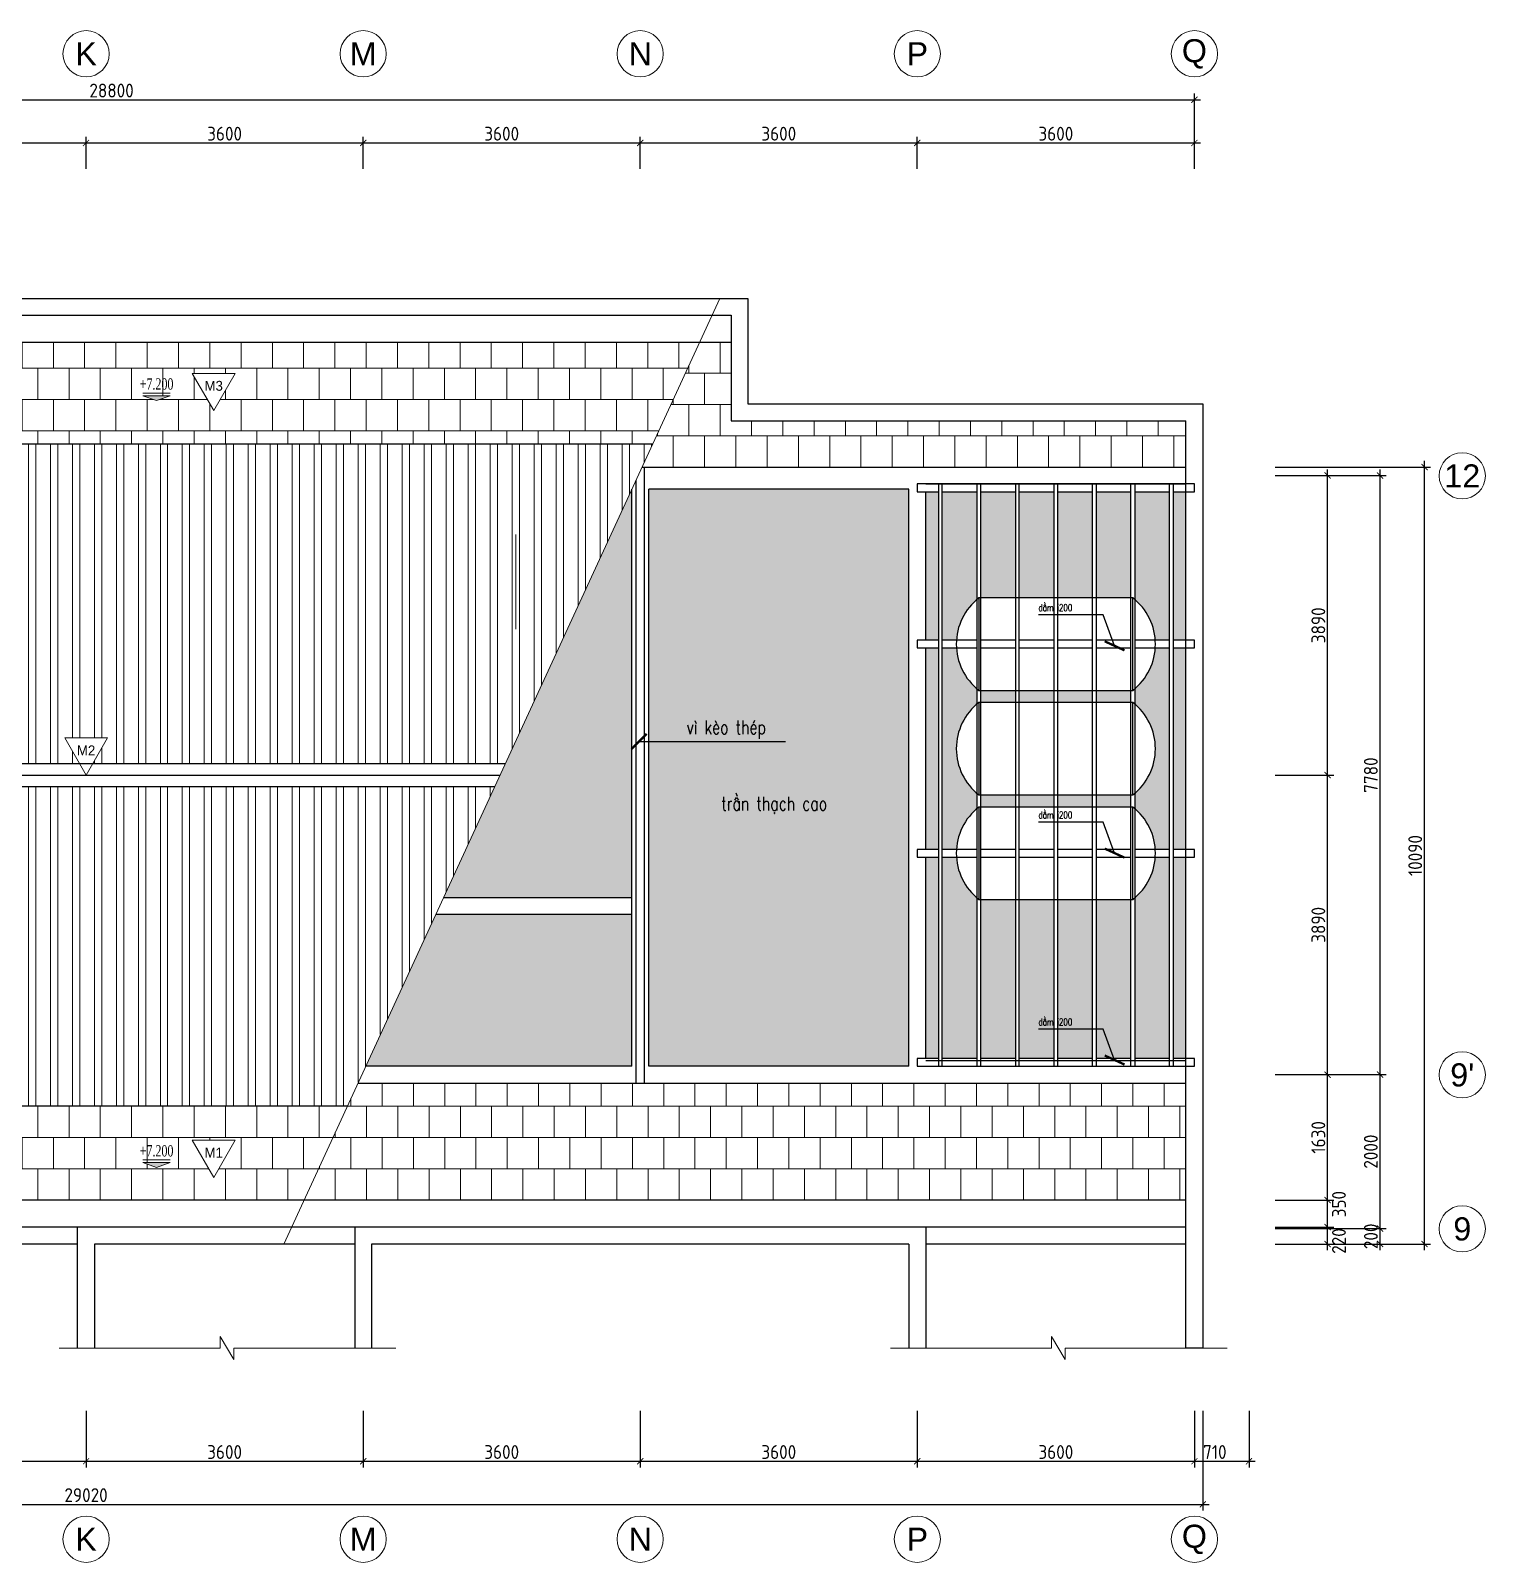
# Model space of a CAD drawing. Header units: millimetres. Extents: x 1276 to 38301, y 1926 to 21817.
# Drawn here: x 19400 to 38301, y 1926 to 21817 of the extents above; entities that cross this region are included whole.
import ezdxf
from ezdxf.enums import TextEntityAlignment as Align

# ---------------------------------------------------------------- set-up
doc = ezdxf.new("R2010")
doc.units = ezdxf.units.MM
for name, color, linetype in [('Dim', 144, 'Continuous'), ('hiÎntang', 11, 'Continuous'), ('NOITHAT', 8, 'Continuous'), ('TEXT', 11, 'Continuous'), ('THAY', 9, 'Continuous')]:
    doc.layers.add(name, color=color, linetype=linetype)
doc.layers.add('HACTH', color=252, linetype='Continuous', lineweight=5)
doc.layers.add('ZONES', color=7, linetype='Continuous', lineweight=18)
doc.styles.add('ARIALH', font='VnArialH.TTF')
doc.styles.add('AVANTH', font='VnAvantH.TTF')
doc.styles.add('ISOCP', font='isocp.shx')
doc.styles.add('VNS', font='vntimeh.shx', dxfattribs={"width": 0.7})
doc.styles.add('VNSIMLI', font='vnsimli.shx', dxfattribs={"width": 0.75})
doc.dimstyles.new('1-100', dxfattribs={"dimtxt": 180, "dimasz": 80, "dimexe": 80, "dimexo": 0, "dimgap": 30, "dimtad": 1, "dimdec": 0, "dimzin": 0, "dimdsep": 46, "dimtxsty": 'ISOCP', "dimblk1": 'ARCHTICK', "dimblk2": 'ARCHTICK', "dimsah": 1, "dimcen": 0.09, "dimdle": 80, "dimclrd": 8, "dimclre": 8, "dimclrt": 11, "dimadec": 0, "dimazin": 0, "dimtfac": 1, "dimtdec": 0, "dimtix": 1, "dimtmove": 2, "dimatfit": 3, "dimldrblk": 'ARCHTICK', "dimfxl": 80, "dimtolj": 1, "dimtzin": 0, "dimarcsym": 0})
doc.dimstyles.new('100x2nn', dxfattribs={"dimscale": 2, "dimtxt": 180, "dimasz": 80, "dimexe": 80, "dimexo": 0, "dimgap": 30, "dimtad": 1, "dimdec": 0, "dimzin": 0, "dimdsep": 46, "dimtxsty": 'ISOCP', "dimblk1": 'ARCHTICK', "dimblk2": 'ARCHTICK', "dimsah": 1, "dimcen": 0.09, "dimdle": 80, "dimclrd": 8, "dimclre": 8, "dimclrt": 7, "dimadec": 0, "dimazin": 0, "dimtfac": 1, "dimtdec": 0, "dimtmove": 2, "dimatfit": 3, "dimldrblk": 'ARCHTICK', "dimfxl": 80, "dimtolj": 1, "dimtzin": 0, "dimarcsym": 0})

# ---------------------------------------------------------------- blocks, each defined once
blk = doc.blocks.new('AXIS')
at = {"layer": 'ZONES'}
blk.add_circle((0, 0), 300, dxfattribs=at)
at = {"layer": 'ZONES', "style": 'ARIALH'}
blk.add_attdef('TENTRUCDINHVI', text='', height=300, dxfattribs=at).set_placement((0, 0), align=Align.MIDDLE)
blk = doc.blocks.new('_ArchTick')
at = {"color": 0, "linetype": 'ByBlock', "const_width": 0.15}
blk.add_lwpolyline([(-0.5, -0.5), (0.5, 0.5)], dxfattribs=at)
blk = doc.blocks.new('*D476')
at = {"layer": 'Defpoints', "color": 0, "transparency": 16777216}
for p in [(16521, 3894), (20121, 3894), (20121, 3239)]:
    blk.add_point(p, dxfattribs=at)
at = {"layer": 'Dim', "color": 8, "lineweight": -2, "transparency": 16777216}
for p, q in [((16521, 3894), (16521, 3159)), ((20121, 3894), (20121, 3159)), ((16441, 3239), (20201, 3239))]:
    blk.add_line(p, q, dxfattribs=at)
at = {"layer": 'Dim', "color": 8, "lineweight": -2, "transparency": 16777216, "xscale": 80, "yscale": 80, "zscale": 80, "rotation": 180}
blk.add_blockref('_ArchTick', (16521, 3239), dxfattribs=at)
at = {"layer": 'Dim', "color": 8, "lineweight": -2, "transparency": 16777216, "xscale": 80, "yscale": 80, "zscale": 80}
blk.add_blockref('_ArchTick', (20121, 3239), dxfattribs=at)
at = {"layer": 'Dim', "color": 11, "transparency": 16777216, "insert": (18321, 3359), "char_height": 180, "attachment_point": 5, "style": 'ISOCP'}
blk.add_mtext('\\A1;3600', dxfattribs=at)
blk = doc.blocks.new('*D477')
at = {"layer": 'Defpoints', "color": 0, "transparency": 16777216}
for p in [(20121, 3894), (23721, 3894), (23721, 3239)]:
    blk.add_point(p, dxfattribs=at)
at = {"layer": 'Dim', "color": 8, "lineweight": -2, "transparency": 16777216}
for p, q in [((20121, 3894), (20121, 3159)), ((23721, 3894), (23721, 3159)), ((20041, 3239), (23801, 3239))]:
    blk.add_line(p, q, dxfattribs=at)
at = {"layer": 'Dim', "color": 8, "lineweight": -2, "transparency": 16777216, "xscale": 80, "yscale": 80, "zscale": 80, "rotation": 180}
blk.add_blockref('_ArchTick', (20121, 3239), dxfattribs=at)
at = {"layer": 'Dim', "color": 8, "lineweight": -2, "transparency": 16777216, "xscale": 80, "yscale": 80, "zscale": 80}
blk.add_blockref('_ArchTick', (23721, 3239), dxfattribs=at)
at = {"layer": 'Dim', "color": 11, "transparency": 16777216, "insert": (21921, 3359), "char_height": 180, "attachment_point": 5, "style": 'ISOCP'}
blk.add_mtext('\\A1;3600', dxfattribs=at)
blk = doc.blocks.new('*D478')
at = {"layer": 'Defpoints', "color": 0, "transparency": 16777216}
for p in [(23721, 3894), (27321, 3894), (27321, 3239)]:
    blk.add_point(p, dxfattribs=at)
at = {"layer": 'Dim', "color": 8, "lineweight": -2, "transparency": 16777216}
for p, q in [((23721, 3894), (23721, 3159)), ((27321, 3894), (27321, 3159)), ((23641, 3239), (27401, 3239))]:
    blk.add_line(p, q, dxfattribs=at)
at = {"layer": 'Dim', "color": 8, "lineweight": -2, "transparency": 16777216, "xscale": 80, "yscale": 80, "zscale": 80, "rotation": 180}
blk.add_blockref('_ArchTick', (23721, 3239), dxfattribs=at)
at = {"layer": 'Dim', "color": 8, "lineweight": -2, "transparency": 16777216, "xscale": 80, "yscale": 80, "zscale": 80}
blk.add_blockref('_ArchTick', (27321, 3239), dxfattribs=at)
at = {"layer": 'Dim', "color": 11, "transparency": 16777216, "insert": (25521, 3359), "char_height": 180, "attachment_point": 5, "style": 'ISOCP'}
blk.add_mtext('\\A1;3600', dxfattribs=at)
blk = doc.blocks.new('*D488')
at = {"layer": 'Defpoints', "color": 0, "transparency": 16777216}
for p in [(27321, 3894), (30921, 3894), (30921, 3239)]:
    blk.add_point(p, dxfattribs=at)
at = {"layer": 'Dim', "color": 8, "lineweight": -2, "transparency": 16777216}
for p, q in [((27321, 3894), (27321, 3159)), ((30921, 3894), (30921, 3159)), ((27241, 3239), (31001, 3239))]:
    blk.add_line(p, q, dxfattribs=at)
at = {"layer": 'Dim', "color": 8, "lineweight": -2, "transparency": 16777216, "xscale": 80, "yscale": 80, "zscale": 80, "rotation": 180}
blk.add_blockref('_ArchTick', (27321, 3239), dxfattribs=at)
at = {"layer": 'Dim', "color": 8, "lineweight": -2, "transparency": 16777216, "xscale": 80, "yscale": 80, "zscale": 80}
blk.add_blockref('_ArchTick', (30921, 3239), dxfattribs=at)
at = {"layer": 'Dim', "color": 11, "transparency": 16777216, "insert": (29121, 3359), "char_height": 180, "attachment_point": 5, "style": 'ISOCP'}
blk.add_mtext('\\A1;3600', dxfattribs=at)
blk = doc.blocks.new('*D489')
at = {"layer": 'Defpoints', "color": 0, "transparency": 16777216}
for p in [(30921, 3894), (34521, 3894), (34521, 3239)]:
    blk.add_point(p, dxfattribs=at)
at = {"layer": 'Dim', "color": 8, "lineweight": -2, "transparency": 16777216}
for p, q in [((30921, 3894), (30921, 3159)), ((34521, 3894), (34521, 3159)), ((30841, 3239), (34601, 3239))]:
    blk.add_line(p, q, dxfattribs=at)
at = {"layer": 'Dim', "color": 8, "lineweight": -2, "transparency": 16777216, "xscale": 80, "yscale": 80, "zscale": 80, "rotation": 180}
blk.add_blockref('_ArchTick', (30921, 3239), dxfattribs=at)
at = {"layer": 'Dim', "color": 8, "lineweight": -2, "transparency": 16777216, "xscale": 80, "yscale": 80, "zscale": 80}
blk.add_blockref('_ArchTick', (34521, 3239), dxfattribs=at)
at = {"layer": 'Dim', "color": 11, "transparency": 16777216, "insert": (32721, 3359), "char_height": 180, "attachment_point": 5, "style": 'ISOCP'}
blk.add_mtext('\\A1;3600', dxfattribs=at)
blk = doc.blocks.new('*D490')
at = {"layer": 'Defpoints', "color": 0, "transparency": 16777216}
for p in [(34521, 3894), (35231, 3894), (35231, 3239)]:
    blk.add_point(p, dxfattribs=at)
at = {"layer": 'Dim', "color": 8, "lineweight": -2, "transparency": 16777216}
for p, q in [((34521, 3894), (34521, 3159)), ((35231, 3894), (35231, 3159)), ((34441, 3239), (35311, 3239))]:
    blk.add_line(p, q, dxfattribs=at)
at = {"layer": 'Dim', "color": 8, "lineweight": -2, "transparency": 16777216, "xscale": 80, "yscale": 80, "zscale": 80, "rotation": 180}
blk.add_blockref('_ArchTick', (34521, 3239), dxfattribs=at)
at = {"layer": 'Dim', "color": 8, "lineweight": -2, "transparency": 16777216, "xscale": 80, "yscale": 80, "zscale": 80}
blk.add_blockref('_ArchTick', (35231, 3239), dxfattribs=at)
at = {"layer": 'Dim', "color": 11, "transparency": 16777216, "insert": (34786, 3359), "char_height": 180, "attachment_point": 5, "style": 'ISOCP'}
blk.add_mtext('\\A1;710', dxfattribs=at)
blk = doc.blocks.new('*D479')
at = {"layer": 'Defpoints', "color": 0, "transparency": 16777216}
for p in [(35568, 6260), (36933, 6260), (35568, 6060)]:
    blk.add_point(p, dxfattribs=at)
at = {"layer": 'Dim', "color": 8, "lineweight": -2, "transparency": 16777216}
for p, q in [((35568, 6260), (37013, 6260)), ((36933, 5980), (36933, 6340)), ((35568, 6060), (37013, 6060))]:
    blk.add_line(p, q, dxfattribs=at)
at = {"layer": 'Dim', "color": 8, "lineweight": -2, "transparency": 16777216, "xscale": 80, "yscale": 80, "zscale": 80}
for p, rotation in [((36933, 6260), 90), ((36933, 6060), 270)]:
    blk.add_blockref('_ArchTick', p, dxfattribs=dict(at, rotation=rotation))
at = {"layer": 'Dim', "color": 11, "transparency": 16777216, "insert": (36814, 6160), "char_height": 180, "attachment_point": 5, "rotation": 90, "style": 'ISOCP'}
blk.add_mtext('\\A1;200', dxfattribs=at)
blk = doc.blocks.new('*D480')
at = {"layer": 'Defpoints', "color": 0, "transparency": 16777216}
for p in [(35568, 8260), (36933, 8260), (35568, 6260)]:
    blk.add_point(p, dxfattribs=at)
at = {"layer": 'Dim', "color": 8, "lineweight": -2, "transparency": 16777216}
for p, q in [((35568, 8260), (37013, 8260)), ((36933, 6180), (36933, 8340)), ((35568, 6260), (37013, 6260))]:
    blk.add_line(p, q, dxfattribs=at)
at = {"layer": 'Dim', "color": 8, "lineweight": -2, "transparency": 16777216, "xscale": 80, "yscale": 80, "zscale": 80}
for p, rotation in [((36933, 8260), 90), ((36933, 6260), 270)]:
    blk.add_blockref('_ArchTick', p, dxfattribs=dict(at, rotation=rotation))
at = {"layer": 'Dim', "color": 11, "transparency": 16777216, "insert": (36813, 7260), "char_height": 180, "attachment_point": 5, "rotation": 90, "style": 'ISOCP'}
blk.add_mtext('\\A1;2000', dxfattribs=at)
blk = doc.blocks.new('*D481')
at = {"layer": 'Defpoints', "color": 0, "transparency": 16777216}
for p in [(35568, 16040), (36933, 16040), (35568, 8260)]:
    blk.add_point(p, dxfattribs=at)
at = {"layer": 'Dim', "color": 8, "lineweight": -2, "transparency": 16777216}
for p, q in [((36933, 8180), (36933, 16120)), ((35568, 16040), (37013, 16040)), ((35568, 8260), (37013, 8260))]:
    blk.add_line(p, q, dxfattribs=at)
at = {"layer": 'Dim', "color": 8, "lineweight": -2, "transparency": 16777216, "xscale": 80, "yscale": 80, "zscale": 80}
for p, rotation in [((36933, 16040), 90), ((36933, 8260), 270)]:
    blk.add_blockref('_ArchTick', p, dxfattribs=dict(at, rotation=rotation))
at = {"layer": 'Dim', "color": 11, "transparency": 16777216, "insert": (36813, 12150), "char_height": 180, "attachment_point": 5, "rotation": 90, "style": 'ISOCP'}
blk.add_mtext('\\A1;7780', dxfattribs=at)
blk = doc.blocks.new('*D482')
at = {"layer": 'Defpoints', "color": 0, "transparency": 16777216}
for p in [(35568, 16150), (37510, 16150), (35568, 6060)]:
    blk.add_point(p, dxfattribs=at)
at = {"layer": 'Dim', "color": 8, "lineweight": -2, "transparency": 16777216}
for p, q in [((35568, 16150), (37590, 16150)), ((37510, 5980), (37510, 16230)), ((35568, 6060), (37590, 6060))]:
    blk.add_line(p, q, dxfattribs=at)
at = {"layer": 'Dim', "color": 8, "lineweight": -2, "transparency": 16777216, "xscale": 80, "yscale": 80, "zscale": 80}
for p, rotation in [((37510, 16150), 90), ((37510, 6060), 270)]:
    blk.add_blockref('_ArchTick', p, dxfattribs=dict(at, rotation=rotation))
at = {"layer": 'Dim', "color": 11, "transparency": 16777216, "insert": (37390, 11105), "char_height": 180, "attachment_point": 5, "rotation": 90, "style": 'ISOCP'}
blk.add_mtext('\\A1;10090', dxfattribs=at)
blk = doc.blocks.new('*D486')
at = {"layer": 'Defpoints', "color": 0, "transparency": 16777216}
for p in [(20121, 20359), (16521, 20022), (20121, 20022)]:
    blk.add_point(p, dxfattribs=at)
at = {"layer": 'Dim', "color": 8, "lineweight": -2, "transparency": 16777216}
for p, q in [((16441, 20359), (20201, 20359)), ((16521, 20022), (16521, 20439)), ((20121, 20022), (20121, 20439))]:
    blk.add_line(p, q, dxfattribs=at)
at = {"layer": 'Dim', "color": 8, "lineweight": -2, "transparency": 16777216, "xscale": 80, "yscale": 80, "zscale": 80, "rotation": 180}
blk.add_blockref('_ArchTick', (16521, 20359), dxfattribs=at)
at = {"layer": 'Dim', "color": 8, "lineweight": -2, "transparency": 16777216, "xscale": 80, "yscale": 80, "zscale": 80}
blk.add_blockref('_ArchTick', (20121, 20359), dxfattribs=at)
at = {"layer": 'Dim', "color": 11, "transparency": 16777216, "insert": (18321, 20479), "char_height": 180, "attachment_point": 5, "style": 'ISOCP'}
blk.add_mtext('\\A1;3600', dxfattribs=at)
blk = doc.blocks.new('*D487')
at = {"layer": 'Defpoints', "color": 0, "transparency": 16777216}
for p in [(23721, 20359), (20121, 20022), (23721, 20022)]:
    blk.add_point(p, dxfattribs=at)
at = {"layer": 'Dim', "color": 8, "lineweight": -2, "transparency": 16777216}
for p, q in [((20041, 20359), (23801, 20359)), ((20121, 20022), (20121, 20439)), ((23721, 20022), (23721, 20439))]:
    blk.add_line(p, q, dxfattribs=at)
at = {"layer": 'Dim', "color": 8, "lineweight": -2, "transparency": 16777216, "xscale": 80, "yscale": 80, "zscale": 80, "rotation": 180}
blk.add_blockref('_ArchTick', (20121, 20359), dxfattribs=at)
at = {"layer": 'Dim', "color": 8, "lineweight": -2, "transparency": 16777216, "xscale": 80, "yscale": 80, "zscale": 80}
blk.add_blockref('_ArchTick', (23721, 20359), dxfattribs=at)
at = {"layer": 'Dim', "color": 11, "transparency": 16777216, "insert": (21921, 20479), "char_height": 180, "attachment_point": 5, "style": 'ISOCP'}
blk.add_mtext('\\A1;3600', dxfattribs=at)
blk = doc.blocks.new('*D496')
at = {"layer": 'Defpoints', "color": 0, "transparency": 16777216}
for p in [(27321, 20359), (23721, 20022), (27321, 20022)]:
    blk.add_point(p, dxfattribs=at)
at = {"layer": 'Dim', "color": 8, "lineweight": -2, "transparency": 16777216}
for p, q in [((23641, 20359), (27401, 20359)), ((23721, 20022), (23721, 20439)), ((27321, 20022), (27321, 20439))]:
    blk.add_line(p, q, dxfattribs=at)
at = {"layer": 'Dim', "color": 8, "lineweight": -2, "transparency": 16777216, "xscale": 80, "yscale": 80, "zscale": 80, "rotation": 180}
blk.add_blockref('_ArchTick', (23721, 20359), dxfattribs=at)
at = {"layer": 'Dim', "color": 8, "lineweight": -2, "transparency": 16777216, "xscale": 80, "yscale": 80, "zscale": 80}
blk.add_blockref('_ArchTick', (27321, 20359), dxfattribs=at)
at = {"layer": 'Dim', "color": 11, "transparency": 16777216, "insert": (25521, 20479), "char_height": 180, "attachment_point": 5, "style": 'ISOCP'}
blk.add_mtext('\\A1;3600', dxfattribs=at)
blk = doc.blocks.new('*D497')
at = {"layer": 'Defpoints', "color": 0, "transparency": 16777216}
for p in [(30921, 20359), (27321, 20022), (30921, 20022)]:
    blk.add_point(p, dxfattribs=at)
at = {"layer": 'Dim', "color": 8, "lineweight": -2, "transparency": 16777216}
for p, q in [((27241, 20359), (31001, 20359)), ((27321, 20022), (27321, 20439)), ((30921, 20022), (30921, 20439))]:
    blk.add_line(p, q, dxfattribs=at)
at = {"layer": 'Dim', "color": 8, "lineweight": -2, "transparency": 16777216, "xscale": 80, "yscale": 80, "zscale": 80, "rotation": 180}
blk.add_blockref('_ArchTick', (27321, 20359), dxfattribs=at)
at = {"layer": 'Dim', "color": 8, "lineweight": -2, "transparency": 16777216, "xscale": 80, "yscale": 80, "zscale": 80}
blk.add_blockref('_ArchTick', (30921, 20359), dxfattribs=at)
at = {"layer": 'Dim', "color": 11, "transparency": 16777216, "insert": (29121, 20479), "char_height": 180, "attachment_point": 5, "style": 'ISOCP'}
blk.add_mtext('\\A1;3600', dxfattribs=at)
blk = doc.blocks.new('*D498')
at = {"layer": 'Defpoints', "color": 0, "transparency": 16777216}
for p in [(34521, 20359), (30921, 20022), (34521, 20022)]:
    blk.add_point(p, dxfattribs=at)
at = {"layer": 'Dim', "color": 8, "lineweight": -2, "transparency": 16777216}
for p, q in [((30841, 20359), (34601, 20359)), ((30921, 20022), (30921, 20439)), ((34521, 20022), (34521, 20439))]:
    blk.add_line(p, q, dxfattribs=at)
at = {"layer": 'Dim', "color": 8, "lineweight": -2, "transparency": 16777216, "xscale": 80, "yscale": 80, "zscale": 80, "rotation": 180}
blk.add_blockref('_ArchTick', (30921, 20359), dxfattribs=at)
at = {"layer": 'Dim', "color": 8, "lineweight": -2, "transparency": 16777216, "xscale": 80, "yscale": 80, "zscale": 80}
blk.add_blockref('_ArchTick', (34521, 20359), dxfattribs=at)
at = {"layer": 'Dim', "color": 11, "transparency": 16777216, "insert": (32721, 20479), "char_height": 180, "attachment_point": 5, "style": 'ISOCP'}
blk.add_mtext('\\A1;3600', dxfattribs=at)
blk = doc.blocks.new('*D499')
at = {"layer": 'Defpoints', "color": 0, "transparency": 16777216}
for p in [(5611, 3894), (34631, 3894), (34631, 2679)]:
    blk.add_point(p, dxfattribs=at)
at = {"layer": 'Dim', "color": 8, "lineweight": -2, "transparency": 16777216}
for p, q in [((5611, 3894), (5611, 2599)), ((34631, 3894), (34631, 2599)), ((5531, 2679), (34711, 2679))]:
    blk.add_line(p, q, dxfattribs=at)
at = {"layer": 'Dim', "color": 8, "lineweight": -2, "transparency": 16777216, "xscale": 80, "yscale": 80, "zscale": 80, "rotation": 180}
blk.add_blockref('_ArchTick', (5611, 2679), dxfattribs=at)
at = {"layer": 'Dim', "color": 8, "lineweight": -2, "transparency": 16777216, "xscale": 80, "yscale": 80, "zscale": 80}
blk.add_blockref('_ArchTick', (34631, 2679), dxfattribs=at)
at = {"layer": 'Dim', "color": 11, "transparency": 16777216, "insert": (20121, 2799), "char_height": 180, "attachment_point": 5, "style": 'ISOCP'}
blk.add_mtext('\\A1;29020', dxfattribs=at)
blk = doc.blocks.new('*D500')
at = {"layer": 'Defpoints', "color": 0, "transparency": 16777216}
for p in [(34521, 20919), (5721, 20022), (34521, 20022)]:
    blk.add_point(p, dxfattribs=at)
at = {"layer": 'Dim', "color": 8, "lineweight": -2, "transparency": 16777216}
for p, q in [((5641, 20919), (34601, 20919)), ((5721, 20022), (5721, 20999)), ((34521, 20022), (34521, 20999))]:
    blk.add_line(p, q, dxfattribs=at)
at = {"layer": 'Dim', "color": 8, "lineweight": -2, "transparency": 16777216, "xscale": 80, "yscale": 80, "zscale": 80, "rotation": 180}
blk.add_blockref('_ArchTick', (5721, 20919), dxfattribs=at)
at = {"layer": 'Dim', "color": 8, "lineweight": -2, "transparency": 16777216, "xscale": 80, "yscale": 80, "zscale": 80}
blk.add_blockref('_ArchTick', (34521, 20919), dxfattribs=at)
at = {"layer": 'Dim', "color": 11, "transparency": 16777216, "insert": (20452, 21039), "char_height": 180, "attachment_point": 5, "style": 'ISOCP'}
blk.add_mtext('\\A1;28800', dxfattribs=at)
blk = doc.blocks.new('CAODO')
blk.add_hatch(color=256).paths.add_polyline_path([(0, 0), (-225, 80), (225, 80)])
blk.add_line((-225, 124), (225, 124))
blk.add_lwpolyline([(0, 0), (-225, 80), (225, 80), (0, 0)])
at = {"layer": 'ZONES', "style": 'VNS', "width": 0.7}
blk.add_attdef('CAODO', text='', height=187, dxfattribs=at).set_placement((0, 274), align=Align.MIDDLE)
blk = doc.blocks.new('MAT')
blk.add_lwpolyline([(-11, 95), (508, 995), (-531, 995)], close=True)
at = {"layer": 'ZONES', "style": 'AVANTH'}
blk.add_attdef('DS', text='', height=240, dxfattribs=at).set_placement((-11, 695), align=Align.MIDDLE)
blk = doc.blocks.new('*D503')
at = {"layer": 'Defpoints', "color": 0, "transparency": 16777216}
for p in [(35568, 6280), (36251, 6280), (35568, 6060)]:
    blk.add_point(p, dxfattribs=at)
at = {"layer": 'Dim', "color": 8, "lineweight": -2, "transparency": 16777216}
for p, q in [((35568, 6280), (36331, 6280)), ((36251, 5980), (36251, 6360)), ((35568, 6060), (36331, 6060))]:
    blk.add_line(p, q, dxfattribs=at)
at = {"layer": 'Dim', "color": 8, "lineweight": -2, "transparency": 16777216, "xscale": 80, "yscale": 80, "zscale": 80}
for p, rotation in [((36251, 6280), 90), ((36251, 6060), 270)]:
    blk.add_blockref('_ArchTick', p, dxfattribs=dict(at, rotation=rotation))
at = {"layer": 'Dim', "color": 11, "transparency": 16777216, "insert": (36399, 6099), "char_height": 180, "attachment_point": 5, "rotation": 90, "style": 'ISOCP'}
blk.add_mtext('\\A1;220', dxfattribs=at)
blk = doc.blocks.new('*D504')
at = {"layer": 'Defpoints', "color": 0, "transparency": 16777216}
for p in [(35568, 6630), (36251, 6630), (35568, 6280)]:
    blk.add_point(p, dxfattribs=at)
at = {"layer": 'Dim', "color": 8, "lineweight": -2, "transparency": 16777216}
for p, q in [((35568, 6630), (36331, 6630)), ((36251, 6200), (36251, 6710)), ((35568, 6280), (36331, 6280))]:
    blk.add_line(p, q, dxfattribs=at)
at = {"layer": 'Dim', "color": 8, "lineweight": -2, "transparency": 16777216, "xscale": 80, "yscale": 80, "zscale": 80}
for p, rotation in [((36251, 6630), 90), ((36251, 6280), 270)]:
    blk.add_blockref('_ArchTick', p, dxfattribs=dict(at, rotation=rotation))
at = {"layer": 'Dim', "color": 11, "transparency": 16777216, "insert": (36399, 6578), "char_height": 180, "attachment_point": 5, "rotation": 90, "style": 'ISOCP'}
blk.add_mtext('\\A1;350', dxfattribs=at)
blk = doc.blocks.new('*D505')
at = {"layer": 'Defpoints', "color": 0, "transparency": 16777216}
for p in [(35568, 8260), (36251, 8260), (35568, 6630)]:
    blk.add_point(p, dxfattribs=at)
at = {"layer": 'Dim', "color": 8, "lineweight": -2, "transparency": 16777216}
for p, q in [((35568, 8260), (36331, 8260)), ((36251, 6550), (36251, 8340)), ((35568, 6630), (36331, 6630))]:
    blk.add_line(p, q, dxfattribs=at)
at = {"layer": 'Dim', "color": 8, "lineweight": -2, "transparency": 16777216, "xscale": 80, "yscale": 80, "zscale": 80}
for p, rotation in [((36251, 8260), 90), ((36251, 6630), 270)]:
    blk.add_blockref('_ArchTick', p, dxfattribs=dict(at, rotation=rotation))
at = {"layer": 'Dim', "color": 11, "transparency": 16777216, "insert": (36131, 7445), "char_height": 180, "attachment_point": 5, "rotation": 90, "style": 'ISOCP'}
blk.add_mtext('\\A1;1630', dxfattribs=at)
blk = doc.blocks.new('*D506')
at = {"layer": 'Defpoints', "color": 0, "transparency": 16777216}
for p in [(35568, 12150), (36251, 12150), (35568, 8260)]:
    blk.add_point(p, dxfattribs=at)
at = {"layer": 'Dim', "color": 8, "lineweight": -2, "transparency": 16777216}
for p, q in [((35568, 12150), (36331, 12150)), ((36251, 8180), (36251, 12230)), ((35568, 8260), (36331, 8260))]:
    blk.add_line(p, q, dxfattribs=at)
at = {"layer": 'Dim', "color": 8, "lineweight": -2, "transparency": 16777216, "xscale": 80, "yscale": 80, "zscale": 80}
for p, rotation in [((36251, 12150), 90), ((36251, 8260), 270)]:
    blk.add_blockref('_ArchTick', p, dxfattribs=dict(at, rotation=rotation))
at = {"layer": 'Dim', "color": 11, "transparency": 16777216, "insert": (36131, 10205), "char_height": 180, "attachment_point": 5, "rotation": 90, "style": 'ISOCP'}
blk.add_mtext('\\A1;3890', dxfattribs=at)
blk = doc.blocks.new('*D507')
at = {"layer": 'Defpoints', "color": 0, "transparency": 16777216}
for p in [(35568, 16040), (36251, 16040), (35568, 12150)]:
    blk.add_point(p, dxfattribs=at)
at = {"layer": 'Dim', "color": 8, "lineweight": -2, "transparency": 16777216}
for p, q in [((36251, 12070), (36251, 16120)), ((35568, 16040), (36331, 16040)), ((35568, 12150), (36331, 12150))]:
    blk.add_line(p, q, dxfattribs=at)
at = {"layer": 'Dim', "color": 8, "lineweight": -2, "transparency": 16777216, "xscale": 80, "yscale": 80, "zscale": 80}
for p, rotation in [((36251, 16040), 90), ((36251, 12150), 270)]:
    blk.add_blockref('_ArchTick', p, dxfattribs=dict(at, rotation=rotation))
at = {"layer": 'Dim', "color": 11, "transparency": 16777216, "insert": (36131, 14095), "char_height": 180, "attachment_point": 5, "rotation": 90, "style": 'ISOCP'}
blk.add_mtext('\\A1;3890', dxfattribs=at)

msp = doc.modelspace()

# ---------------------------------------------------------------- hatches: boundary and pattern name
at = {"layer": 'HACTH'}
h = msp.add_hatch(dxfattribs=at)
h.set_pattern_fill('AR-B88', color=256, scale=2, style=0)
h.set_pattern_definition([(0, (4455.8, 12150.18), (0, 406.4), []), (90, (4455.79, 12150.18), (-203.2, 406.4), [406.4, -406.4])])
h.paths.add_polyline_path([(28091.1, 17770.2), (4455.8, 17770.2), (4455.8, 12150.2), (5720.8, 12150.2), (5720.8, 16450.2), (27482.1, 16450.2)])
h.paths.add_polyline_path([(9510.7, 17364.9), (9232.9, 16883.8), (8955.1, 17364.9)], flags=16)
h.paths.add_polyline_path([(8667.7, 17075.6), (8490.5, 17012.6), (8313.4, 17075.6)], flags=16)
h.paths.add_polyline_path([(20859.6, 17075.6), (21214, 17075.6), (21036.8, 17012.6)], flags=16)
h.paths.add_polyline_path([(21501.4, 17364.9), (22057, 17364.9), (21779.2, 16883.8)], flags=16)
h.paths.add_polyline_path([(20732.1, 17117.4), (21341.5, 17117.4), (21341.5, 17338.6), (20732.1, 17338.6)], flags=24)
h.paths.add_polyline_path([(21618.1, 17105), (21940.3, 17105), (21940.3, 17304.1), (21618.1, 17304.1)], flags=24)
h.paths.add_polyline_path([(8185.9, 17117.4), (8795.2, 17117.4), (8795.2, 17338.6), (8185.9, 17338.6)], flags=24)
h.paths.add_polyline_path([(9071.8, 17105), (9394, 17105), (9394, 17304.1), (9071.8, 17304.1)], flags=24)
h.paths.add_polyline_path([(4896.3, 13480.7), (4896.3, 14229.5), (5256.3, 14229.5), (5256.3, 13480.7)], flags=24)
h = msp.add_hatch(dxfattribs=at)
h.set_pattern_fill('AR-B88', color=256, scale=2, style=0)
h.set_pattern_definition([(0, (27343.7, 16150.18), (0, 406.4), []), (90, (27343.72, 16150.18), (-203.2, 406.4), [406.4, -406.4])])
h.paths.add_polyline_path([(34410.8, 16750.2), (28500.8, 16750.2), (28500.8, 17770.2), (28091.1, 17770.2), (27343.7, 16150.2), (34410.8, 16150.2)])
h = msp.add_hatch(dxfattribs=at)
h.set_pattern_fill('ANSI32', color=256, scale=30, angle=45, style=0)
h.set_pattern_definition([(90, (5940.8, 12300.18), (-285.75, 3e-14), []), (90, (6036.04, 12395.43), (-285.75, 3e-14), [])])
h.paths.add_polyline_path([(14358.1, 13290), (14358.1, 14046), (14718.1, 14046), (14718.1, 13290)], flags=24)
h.paths.add_polyline_path([(25523.4, 13290), (25523.4, 14046), (25883.4, 14046), (25883.4, 13290)], flags=24)
h.paths.add_polyline_path([(25567.5, 12300.2), (27482.1, 16450.2), (5940.8, 16450.2), (5940.8, 12300.2), (20034.2, 12300.2), (19843, 12631.3), (20398.6, 12631.3), (20207.4, 12300.2)])
h = msp.add_hatch(dxfattribs=at)
h.set_pattern_fill('DOTS', color=256, scale=15, style=0)
h.set_pattern_definition([(0, (24764.68, 10560.177), (11.90625, 23.8125), [0, -23.8125])])
h.paths.add_polyline_path([(27210.8, 15862.1), (24764.7, 10560.2), (27210.8, 10560.2)])
h = msp.add_hatch(dxfattribs=at)
h.set_pattern_fill('DOTS', color=256, scale=15, style=0)
h.set_pattern_definition([(0, (27430.787, 11603.08), (11.90625, 23.8125), [0, -23.8125])])
h.paths.add_polyline_path([(30810.8, 15862.1), (27430.8, 15862.1), (27430.8, 11603.1), (30810.8, 11603.1)])
h = msp.add_hatch(dxfattribs=at)
h.set_pattern_fill('DOTS', color=256, scale=15, style=0)
h.set_pattern_definition([(0, (31030.787, 13900.177), (11.90625, 23.8125), [0, -23.8125])])
h.paths.add_polyline_path([(31695.8, 15830.2), (31245.8, 15830.2), (31245.8, 13900.2), (31428.8, 13900.2, -0.2032348), (31695.8, 14429.9)])
h.paths.add_polyline_path([(32195.8, 15830.2), (31745.8, 15830.2), (31745.8, 14450.2), (32195.8, 14450.2)])
h.paths.add_polyline_path([(32695.8, 15830.2), (32245.8, 15830.2), (32245.8, 14450.2), (32695.8, 14450.2)])
h.paths.add_polyline_path([(33195.8, 15830.2), (32745.8, 15830.2), (32745.8, 14450.2), (33195.8, 14450.2)])
h.paths.add_polyline_path([(33695.8, 15830.2), (33245.8, 15830.2), (33245.8, 14450.2), (33695.8, 14450.2)])
h.paths.add_polyline_path([(34195.8, 15830.2), (33745.8, 15830.2), (33745.8, 14429.9, -0.2032348), (34012.8, 13900.2), (34195.8, 13900.2)])
h.paths.add_polyline_path([(34410.8, 15830.2), (34245.8, 15830.2), (34245.8, 13900.2), (34410.8, 13900.2)])
h.paths.add_polyline_path([(31195.8, 15830.2), (31030.8, 15830.2), (31030.8, 13900.2), (31195.8, 13900.2)])
h = msp.add_hatch(dxfattribs=at)
h.set_pattern_fill('DOTS', color=256, scale=15, style=0)
h.set_pattern_definition([(0, (31030.787, 8470.177), (11.90625, 23.8125), [0, -23.8125])])
h.paths.add_polyline_path([(31195.8, 13800.2), (31030.8, 13800.2), (31030.8, 11185.2), (31195.8, 11185.2)])
h.paths.add_polyline_path([(31695.8, 13270.5, -0.2032348), (31428.8, 13800.2), (31245.8, 13800.2), (31245.8, 11185.2), (31428.8, 11185.2, -0.2032348), (31695.8, 11714.9), (31695.8, 11913, -0.4633911), (31695.8, 13072.4)])
h.paths.add_polyline_path([(32195.8, 13250.2), (31745.8, 13250.2), (31745.8, 13092.7), (32195.8, 13092.7)])
h.paths.add_polyline_path([(32695.8, 13250.2), (32245.8, 13250.2), (32245.8, 13092.7), (32695.8, 13092.7)])
h.paths.add_polyline_path([(33195.8, 13250.2), (32745.8, 13250.2), (32745.8, 13092.7), (33195.8, 13092.7)])
h.paths.add_polyline_path([(33695.8, 13250.2), (33245.8, 13250.2), (33245.8, 13092.7), (33695.8, 13092.7)])
h.paths.add_polyline_path([(34195.8, 13800.2), (34012.8, 13800.2, -0.2032348), (33745.8, 13270.5), (33745.8, 13072.4, -0.4633911), (33745.8, 11913), (33745.8, 11714.9, -0.2032348), (34012.8, 11185.2), (34195.8, 11185.2)])
h.paths.add_polyline_path([(33695.8, 11892.7), (33245.8, 11892.7), (33245.8, 11735.2), (33695.8, 11735.2)])
h.paths.add_polyline_path([(33195.8, 11892.7), (32745.8, 11892.7), (32745.8, 11735.2), (33195.8, 11735.2)])
h.paths.add_polyline_path([(32695.8, 11892.7), (32245.8, 11892.7), (32245.8, 11735.2), (32695.8, 11735.2)])
h.paths.add_polyline_path([(32195.8, 11892.7), (31745.8, 11892.7), (31745.8, 11735.2), (32195.8, 11735.2)])
h.paths.add_polyline_path([(31695.8, 10555.5, -0.2032348), (31428.8, 11085.2), (31245.8, 11085.2), (31245.8, 8470.2), (31695.8, 8470.2)])
h.paths.add_polyline_path([(31195.8, 11085.2), (31030.8, 11085.2), (31030.8, 8470.2), (31195.8, 8470.2)])
h.paths.add_polyline_path([(32195.8, 10535.2), (31745.8, 10535.2), (31745.8, 8470.2), (32195.8, 8470.2)])
h.paths.add_polyline_path([(32695.8, 10535.2), (32245.8, 10535.2), (32245.8, 8470.2), (32695.8, 8470.2)])
h.paths.add_polyline_path([(33195.8, 10535.2), (32745.8, 10535.2), (32745.8, 8470.2), (33195.8, 8470.2)])
h.paths.add_polyline_path([(33695.8, 10535.2), (33245.8, 10535.2), (33245.8, 8470.2), (33695.8, 8470.2)])
h.paths.add_polyline_path([(34195.8, 11085.2), (34012.8, 11085.2, -0.2032348), (33745.8, 10555.5), (33745.8, 8470.2), (34195.8, 8470.2)])
h.paths.add_polyline_path([(34410.8, 11085.2), (34245.8, 11085.2), (34245.8, 8470.2), (34410.8, 8470.2)])
h.paths.add_polyline_path([(34410.8, 13800.2), (34245.8, 13800.2), (34245.8, 11185.2), (34410.8, 11185.2)])
h.paths.add_polyline_path([(32458.4, 8862.6), (33006.9, 8862.6), (33006.9, 9081.1), (32458.4, 9081.1)], flags=9)
h = msp.add_hatch(dxfattribs=at)
h.set_pattern_fill('AR-B88', color=256, scale=2, style=0)
h.set_pattern_definition([(0, (4455.8, 6630.18), (0, 406.4), []), (90, (4455.79, 6630.18), (-203.2, 406.4), [406.4, -406.4])])
h.paths.add_polyline_path([(23514.4, 7850.2), (5720.8, 7850.2), (5720.8, 12150.2), (4455.8, 12150.2), (4455.8, 6630.2), (22951.5, 6630.2)])
h.paths.add_polyline_path([(20859.6, 7117.2), (21214, 7117.2), (21036.8, 7054.2)], flags=16)
h.paths.add_polyline_path([(21501.4, 7406.5), (22057, 7406.5), (21779.2, 6925.4)], flags=16)
h.paths.add_polyline_path([(20732.1, 7159), (21341.5, 7159), (21341.5, 7380.1), (20732.1, 7380.1)], flags=24)
h.paths.add_polyline_path([(21619.2, 7149.9), (21939.2, 7149.9), (21939.2, 7342.4), (21619.2, 7342.4)], flags=24)
h.paths.add_polyline_path([(4896.3, 9532.4), (4896.3, 10281.2), (5256.3, 10281.2), (5256.3, 9532.4)], flags=24)
h = msp.add_hatch(dxfattribs=at)
h.set_pattern_fill('ANSI32', color=256, scale=30, angle=45, style=0)
h.set_pattern_definition([(90, (5940.8, 7850.18), (-285.75, 3e-14), []), (90, (6036.04, 7945.43), (-285.75, 3e-14), [])])
h.paths.add_polyline_path([(14358.1, 10300.9), (14358.1, 11056.9), (14718.1, 11056.9), (14718.1, 10300.9)], flags=24)
h.paths.add_polyline_path([(25523.4, 10300.9), (25523.4, 11056.9), (25883.4, 11056.9), (25883.4, 10300.9)], flags=24)
h.paths.add_polyline_path([(23514.4, 7850.2), (25429, 12000.2), (5940.8, 12000.2), (5940.8, 7850.2)])
h = msp.add_hatch(dxfattribs=at)
h.set_pattern_fill('DOTS', color=256, scale=15, style=0)
h.set_pattern_definition([(0, (27430.787, 8370.177), (11.90625, 23.8125), [0, -23.8125])])
h.paths.add_polyline_path([(30810.8, 11603.1), (27430.8, 11603.1), (27430.8, 8370.2), (30810.8, 8370.2)])
h = msp.add_hatch(dxfattribs=at)
h.set_pattern_fill('DOTS', color=256, scale=15, style=0)
h.set_pattern_definition([(0, (23754.287, 8370.177), (11.90625, 23.8125), [0, -23.8125])])
h.paths.add_polyline_path([(27210.8, 10340.2), (24663.2, 10340.2), (23754.3, 8370.2), (27210.8, 8370.2)])
h = msp.add_hatch(dxfattribs=at)
h.set_pattern_fill('AR-B88', color=256, scale=2, style=0)
h.set_pattern_definition([(0, (22951.5, 6630.18), (0, 406.4), []), (90, (22951.5, 6630.18), (-203.2, 406.4), [406.4, -406.4])])
h.paths.add_polyline_path([(34410.8, 8150.2), (23652.8, 8150.2), (22951.5, 6630.2), (34410.8, 6630.2)])

# ---------------------------------------------------------------- linework, layer by layer
msp.add_line((22688.5, 6060.2), (28354.1, 18340.2), dxfattribs=at)
for points in [[(19770.7, 4707.2), (21863.5, 4707.2), (21863.5, 4857.8), (22039.6, 4558.5), (22039.6, 4707.2), (24144.5, 4707.2)], [(30570.7, 4707.2), (32663.5, 4707.2), (32663.5, 4857.8), (32839.6, 4558.5), (32839.6, 4707.2), (34944.5, 4707.2)]]:
    msp.add_lwpolyline(points, dxfattribs=at)
at = {"layer": 'hiÎntang'}
for p, q in [((27375.8, 8150.2), (27375.8, 16150.2)), ((27265.8, 8150.2), (27265.8, 15981.3)), ((31195.8, 15930.2), (31195.8, 8370.2)), ((31695.8, 15930.2), (31695.8, 8370.2)), ((32195.8, 15930.2), (32195.8, 8370.2)), ((32695.8, 15930.2), (32695.8, 8370.2)), ((33245.8, 15930.2), (33245.8, 8370.2)), ((33745.8, 15930.2), (33745.8, 8370.2)), ((34245.8, 15930.2), (34245.8, 8370.2))]:
    msp.add_line(p, q, dxfattribs=at)
for points in [[(34245.8, 15830.2), (34520.8, 15830.2), (34520.8, 15930.2), (30920.8, 15930.2), (30920.8, 15830.2), (31195.8, 15830.2)], [(31245.8, 8370.2), (31245.8, 15930.2)], [(31745.8, 8370.2), (31745.8, 15930.2)], [(32245.8, 8370.2), (32245.8, 15930.2)], [(32745.8, 8370.2), (32745.8, 15930.2)], [(33195.8, 8370.2), (33195.8, 15930.2)], [(33695.8, 8370.2), (33695.8, 15930.2)], [(34195.8, 8370.2), (34195.8, 15930.2)], [(31245.8, 15830.2), (31695.8, 15830.2)], [(31745.8, 15830.2), (32195.8, 15830.2)], [(32245.8, 15830.2), (32695.8, 15830.2)], [(32745.8, 15830.2), (33195.8, 15830.2)], [(33245.8, 15830.2), (33695.8, 15830.2)], [(33745.8, 15830.2), (34195.8, 15830.2)], [(31195.8, 13900.2), (30920.8, 13900.2), (30920.8, 13800.2), (31195.8, 13800.2)], [(31695.8, 13900.2), (31245.8, 13900.2)], [(31245.8, 13800.2), (31695.8, 13800.2)], [(32195.8, 13900.2), (31745.8, 13900.2)], [(31745.8, 13800.2), (32195.8, 13800.2)], [(32695.8, 13900.2), (32245.8, 13900.2)], [(32245.8, 13800.2), (32695.8, 13800.2)], [(33195.8, 13900.2), (32745.8, 13900.2)], [(32745.8, 13800.2), (33195.8, 13800.2)], [(33695.8, 13900.2), (33245.8, 13900.2)], [(33245.8, 13800.2), (33695.8, 13800.2)], [(34195.8, 13900.2), (33745.8, 13900.2)], [(33745.8, 13800.2), (34195.8, 13800.2)], [(34245.8, 13800.2), (34520.8, 13800.2), (34520.8, 13900.2), (34245.8, 13900.2)], [(31195.8, 11185.2), (30920.8, 11185.2), (30920.8, 11085.2), (31195.8, 11085.2)], [(31695.8, 11185.2), (31245.8, 11185.2)], [(32195.8, 11185.2), (31745.8, 11185.2)], [(32695.8, 11185.2), (32245.8, 11185.2)], [(33195.8, 11185.2), (32745.8, 11185.2)], [(33695.8, 11185.2), (33245.8, 11185.2)], [(34195.8, 11185.2), (33745.8, 11185.2)], [(34245.8, 11085.2), (34520.8, 11085.2), (34520.8, 11185.2), (34245.8, 11185.2)], [(31245.8, 11085.2), (31695.8, 11085.2)], [(31745.8, 11085.2), (32195.8, 11085.2)], [(32245.8, 11085.2), (32695.8, 11085.2)], [(32745.8, 11085.2), (33195.8, 11085.2)], [(33245.8, 11085.2), (33695.8, 11085.2)], [(33745.8, 11085.2), (34195.8, 11085.2)], [(31195.8, 8470.2), (30920.8, 8470.2), (30920.8, 8370.2), (34520.8, 8370.2), (34520.8, 8470.2), (34245.8, 8470.2)], [(31695.8, 8470.2), (31245.8, 8470.2)], [(32195.8, 8470.2), (31745.8, 8470.2)], [(32695.8, 8470.2), (32245.8, 8470.2)], [(33195.8, 8470.2), (32745.8, 8470.2)], [(33695.8, 8470.2), (33245.8, 8470.2)], [(34195.8, 8470.2), (33745.8, 8470.2)]]:
    msp.add_lwpolyline(points, dxfattribs=at)
at = {"layer": 'NOITHAT'}
for points in [[(31720.8, 14450.2, 0.4893885), (31720.8, 13250.2)], [(33720.8, 13250.2, 0.4893885), (33720.8, 14450.2)], [(31720.8, 13092.7, 0.4893885), (31720.8, 11892.7)], [(33720.8, 11892.7, 0.4893885), (33720.8, 13092.7)], [(31720.8, 11735.2, 0.4893885), (31720.8, 10535.2)], [(33720.8, 10535.2, 0.4893885), (33720.8, 11735.2)]]:
    msp.add_lwpolyline(points, format="xyb", dxfattribs=at)
for points in [[(31720.8, 13250.2), (33720.8, 13250.2), (33720.8, 14450.2), (31720.8, 14450.2)], [(31720.8, 11892.7), (33720.8, 11892.7), (33720.8, 13092.7), (31720.8, 13092.7)], [(31720.8, 10535.2), (33720.8, 10535.2), (33720.8, 11735.2), (31720.8, 11735.2)]]:
    msp.add_lwpolyline(points, close=True, dxfattribs=at)
at = {"layer": 'THAY'}
for p, q in [((4455.8, 17770.2), (28500.8, 17770.2)), ((27343.7, 16150.2), (34410.8, 16150.2)), ((31030.8, 15930.2), (34410.8, 15930.2)), ((27210.8, 8370.2), (27210.8, 15862.1)), ((27430.8, 8370.2), (27430.8, 15862.1)), ((30810.8, 15862.1), (27430.8, 15862.1)), ((30810.8, 8370.2), (30810.8, 15862.1)), ((31030.8, 13900.2), (31030.8, 15830.2)), ((31030.8, 11185.2), (31030.8, 13800.2)), ((5940.8, 12300.2), (25567.5, 12300.2)), ((5940.8, 12150.2), (25498.3, 12150.2)), ((5940.8, 12000.2), (25429, 12000.2)), ((31030.8, 8470.2), (31030.8, 11085.2)), ((27210.8, 10340.2), (24663.2, 10340.2)), ((27210.8, 8370.2), (23754.3, 8370.2)), ((30810.8, 8370.2), (27430.8, 8370.2)), ((31030.8, 8444.4), (34410.8, 8444.4)), ((23652.8, 8150.2), (34410.8, 8150.2))]:
    msp.add_line(p, q, dxfattribs=at)
at = {"layer": 'THAY', "ltscale": 400}
for p, q in [((20010.8, 4707.2), (20010.8, 6280.2)), ((23610.8, 6280.2), (23610.8, 4707.2)), ((31030.8, 6280.2), (31030.8, 4707.2)), ((20230.8, 6060.2), (20230.8, 4707.2)), ((23830.8, 6060.2), (23830.8, 4707.2)), ((30810.8, 6060.2), (30810.8, 4707.2))]:
    msp.add_line(p, q, dxfattribs=at)
at = {"layer": 'THAY'}
for points in [[(20010.8, 6060.2), (4235.8, 6060.2), (4235.8, 18340.2), (28720.8, 18340.2)], [(28720.8, 18340.2), (28720.8, 16970.2), (34630.8, 16970.2), (34630.8, 4707.2), (34410.8, 4707.2), (34410.8, 16750.2)], [(34410.8, 6280.2), (4455.8, 6280.2), (4455.8, 18120.2), (28500.8, 18120.2), (28500.8, 16750.2), (34410.8, 16750.2)], [(23514.4, 7850.2), (5720.8, 7850.2), (5720.8, 16450.2), (27482.1, 16450.2)], [(24764.7, 10560.2), (27210.8, 10560.2)], [(34410.8, 6630.2), (4455.8, 6630.2)], [(23610.8, 6060.2), (20230.8, 6060.2)], [(30810.8, 6060.2), (23830.8, 6060.2)], [(34410.8, 6060.2), (31030.8, 6060.2)]]:
    msp.add_lwpolyline(points, dxfattribs=at)
at = {"layer": 'ZONES'}
msp.add_lwpolyline([(25703.4, 14046), (25703.4, 15272.8)], dxfattribs=at)

# ---------------------------------------------------------------- block references
for p, values in [((20120.8, 21517.3), {'TENTRUCDINHVI': 'k'}), ((23720.8, 21517.3), {'TENTRUCDINHVI': 'm'}), ((27320.8, 21517.3), {'TENTRUCDINHVI': 'n'}), ((30920.8, 21517.3), {'TENTRUCDINHVI': 'p'}), ((34520.8, 21517.3), {'TENTRUCDINHVI': 'q'}), ((38001.3, 16036.6), {'TENTRUCDINHVI': '12'}), ((38001.3, 8256.6), {'TENTRUCDINHVI': "9'"}), ((38001.3, 6256.6), {'TENTRUCDINHVI': '9'}), ((20120.8, 2226), {'TENTRUCDINHVI': 'k'}), ((23720.8, 2226), {'TENTRUCDINHVI': 'm'}), ((27320.8, 2226), {'TENTRUCDINHVI': 'n'}), ((30920.8, 2226), {'TENTRUCDINHVI': 'p'}), ((34520.8, 2226), {'TENTRUCDINHVI': 'q'})]:
    msp.add_blockref('AXIS', p, dxfattribs=at).add_auto_attribs(values)
for name, p, xscale, yscale, zscale, values in [('MAT', (21785.2, 16833.2), 0.534599999897182, 0.534599999897182, 0.534599999897182, {'DS': 'm3'}), ('CAODO', (21036.8, 17012.6), 0.7875000000931323, 0.7875000000931323, 0.7875000000931323, {'CAODO': '+7.200'}), ('MAT', (20126.9, 12099.6), 0.534599999897182, 0.534599999897182, 0.534599999897182, {'DS': 'm2'}), ('MAT', (21785.2, 6874.8), 0.534599999897182, 0.534599999897182, 0.534599999897182, {'DS': 'm1'}), ('CAODO', (21036.8, 7054.2), 0.7875000000931323, 0.7875000000931323, 0.7875000000931323, {'CAODO': '+7.200'})]:
    msp.add_blockref(name, p, dxfattribs=dict(at, xscale=xscale, yscale=yscale, zscale=zscale)).add_auto_attribs(values)

# ---------------------------------------------------------------- texts
at = {"layer": 'TEXT', "color": 7, "style": 'VNSIMLI', "width": 0.75}
for s, height, p in [('dÇm i200', 90, (32494.8, 14277.5)), ('v× kÌo thÐp', 180, (27924.2, 12680.4)), ('trÇn th¹ch cao', 180, (28373.4, 11688.9)), ('dÇm i200', 90, (32494.8, 11585.8)), ('dÇm i200', 90, (32494.8, 8899))]:
    msp.add_text(s, height=height, dxfattribs=at).set_placement(p)

# ---------------------------------------------------------------- dimensions: what is measured, and where the dimension line sits
at = {"layer": 'Dim'}
for base, p1, p2, picture, middle in [((34520.8, 20918.8), (5720.8, 20021.7), (34520.8, 20021.7), '*D500', (20451.8, 21038.8)), ((35230.8, 3239.1), (34520.8, 3893.7), (35230.8, 3893.7), '*D490', (34785.8, 3359.1))]:
    dim = msp.add_linear_dim(base=base, p1=p1, p2=p2, dimstyle='1-100', dxfattribs=at)
    dim.commit()
    dim.dimension.update_dxf_attribs({"geometry": picture, "text_midpoint": middle, "dimtype": 160})
for base, p1, p2, picture, middle in [((20120.8, 20358.9), (16520.8, 20021.7), (20120.8, 20021.7), '*D486', (18320.8, 20478.9)), ((23720.8, 20358.9), (20120.8, 20021.7), (23720.8, 20021.7), '*D487', (21920.8, 20478.9)), ((27320.8, 20358.9), (23720.8, 20021.7), (27320.8, 20021.7), '*D496', (25520.8, 20478.9)), ((30920.8, 20358.9), (27320.8, 20021.7), (30920.8, 20021.7), '*D497', (29120.8, 20478.9)), ((34520.8, 20358.9), (30920.8, 20021.7), (34520.8, 20021.7), '*D498', (32720.8, 20478.9)), ((34630.8, 2679.2), (5610.8, 3893.7), (34630.8, 3893.7), '*D499', (20120.8, 2799.2)), ((20120.8, 3239.1), (16520.8, 3893.7), (20120.8, 3893.7), '*D476', (18320.8, 3359.1)), ((23720.8, 3239.1), (20120.8, 3893.7), (23720.8, 3893.7), '*D477', (21920.8, 3359.1)), ((27320.8, 3239.1), (23720.8, 3893.7), (27320.8, 3893.7), '*D478', (25520.8, 3359.1)), ((30920.8, 3239.1), (27320.8, 3893.7), (30920.8, 3893.7), '*D488', (29120.8, 3359.1)), ((34520.8, 3239.1), (30920.8, 3893.7), (34520.8, 3893.7), '*D489', (32720.8, 3359.1))]:
    dim = msp.add_linear_dim(base=base, p1=p1, p2=p2, dimstyle='1-100', dxfattribs=at)
    dim.commit()
    dim.dimension.update_dxf_attribs({"geometry": picture, "text_midpoint": middle})
for base, p1, p2, picture, middle in [((37510.1, 16150.2), (35567.6, 6060.2), (35567.6, 16150.2), '*D482', (37390.1, 11105.2)), ((36932.8, 16040.2), (35567.6, 8260.2), (35567.6, 16040.2), '*D481', (36812.8, 12150.2)), ((36251.1, 16040.2), (35567.6, 12150.2), (35567.6, 16040.2), '*D507', (36131.1, 14095.2)), ((36251.1, 12150.2), (35567.6, 8260.2), (35567.6, 12150.2), '*D506', (36131.1, 10205.2)), ((36932.8, 8260.2), (35567.6, 6260.2), (35567.6, 8260.2), '*D480', (36812.8, 7260.2)), ((36251.1, 8260.2), (35567.6, 6630.2), (35567.6, 8260.2), '*D505', (36131.1, 7445.2))]:
    dim = msp.add_linear_dim(base=base, p1=p1, p2=p2, angle=90, dimstyle='1-100', dxfattribs=at)
    dim.commit()
    dim.dimension.update_dxf_attribs({"geometry": picture, "text_midpoint": middle})
for base, p1, p2, picture, middle in [((36251.1, 6630.2), (35567.6, 6280.2), (35567.6, 6630.2), '*D504', (36398.7, 6578.3)), ((36932.8, 6260.2), (35567.6, 6060.2), (35567.6, 6260.2), '*D479', (36813.9, 6160.2)), ((36251.1, 6280.2), (35567.6, 6060.2), (35567.6, 6280.2), '*D503', (36398.8, 6099))]:
    dim = msp.add_linear_dim(base=base, p1=p1, p2=p2, angle=90, dimstyle='1-100', dxfattribs=at)
    dim.commit()
    dim.dimension.update_dxf_attribs({"geometry": picture, "text_midpoint": middle, "dimtype": 160})

# ---------------------------------------------------------------- leaders
at = {"layer": 'ZONES', "linetype": 'Continuous'}
for points in [[(33484.1, 13828.1), (33334.8, 14228.7), (32496.3, 14228.7)], [(27305.1, 12584.5), (29208.9, 12584.5)], [(33484.1, 11136.3), (33334.8, 11537), (32496.3, 11537)], [(33484.1, 8449.5), (33334.8, 8850.2), (32496.3, 8850.2)]]:
    msp.add_leader(points, dimstyle='100x2nn', override={"dimasz": 100, "dimtad": 0}, dxfattribs=at)

doc.saveas('drawing.dxf')
